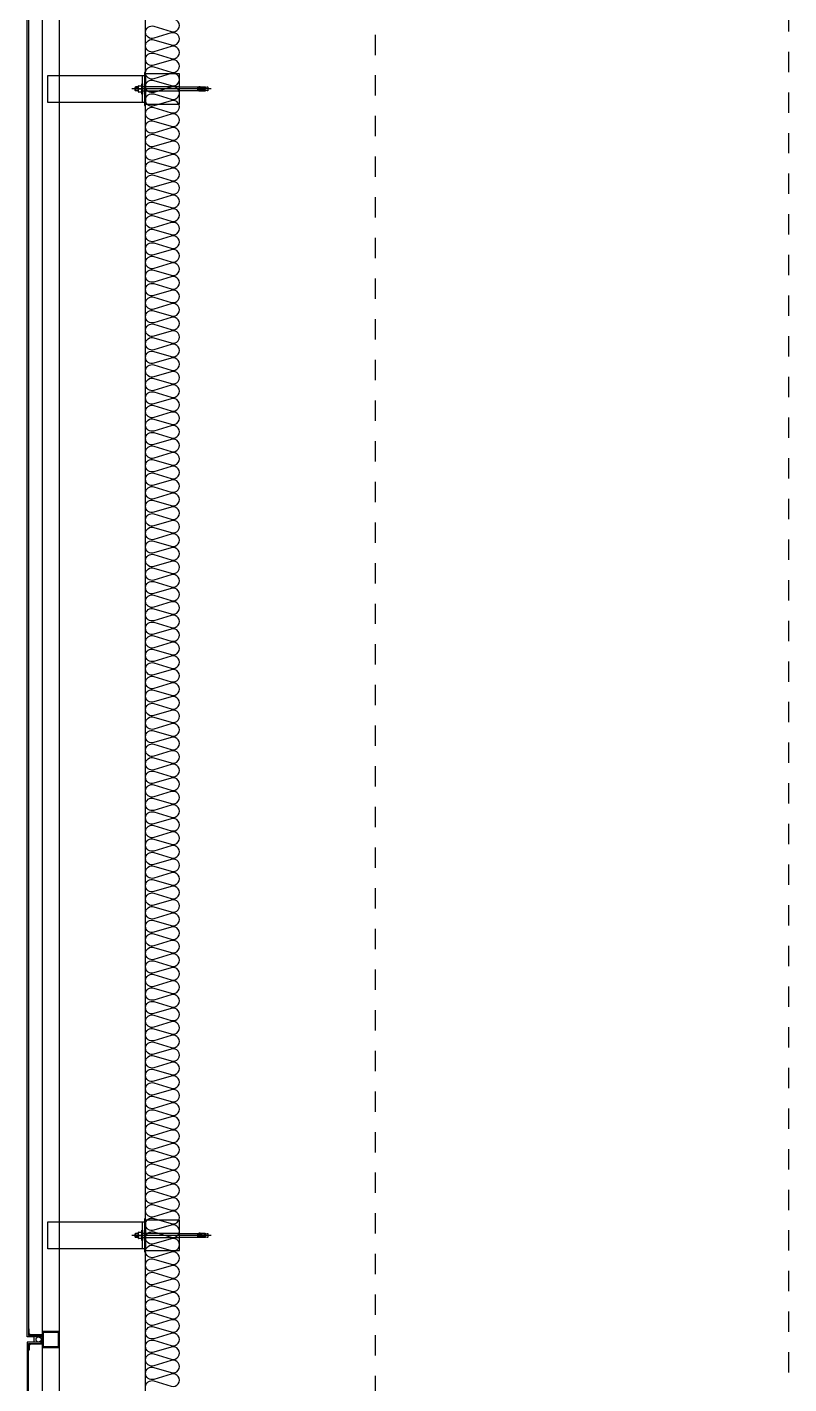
# Model space of a CAD drawing. Header units: millimetres. Extents: x -1320 to 172218, y -4077 to 50350.
# Drawn here: x 118350 to 120600, y 32119 to 36125 of the extents above; entities that cross this region are included whole.
import ezdxf

# ---------------------------------------------------------------- set-up
doc = ezdxf.new("R2010")
doc.units = ezdxf.units.MM
doc.header["$LTSCALE"] = 60
doc.linetypes.add('HIDDEN', pattern=[2, 1, -1])
for name, color, linetype in [('A-CORE-ELEV', 5, 'Continuous'), ('A-ETC-8', 8, 'Continuous'), ('A-FIN', 6, 'Continuous'), ('INSUL', 8, 'Continuous'), ('ISL', 251, 'Continuous')]:
    doc.layers.add(name, color=color, linetype=linetype)

# ---------------------------------------------------------------- blocks, each defined once
blk = doc.blocks.new('A$C632c858f')
at = {"layer": 'A-ETC-8'}
blk.add_arc((-2.8, 0), 24, 341.8248, 18.1752, dxfattribs=at)
blk.add_ellipse((34, 0), major_axis=(7.59, 0), ratio=0.987937, dxfattribs=at)
blk = doc.blocks.new('A$Cae507117')
at = {"layer": 'A-ETC-8'}
for points in [[(-50, 0), (-50, -50), (0, -50), (0, 0)], [(-46.8, -3.2), (-46.8, -46.8), (-3.2, -46.8), (-3.2, -3.2)]]:
    blk.add_lwpolyline(points, close=True, dxfattribs=at)
blk = doc.blocks.new('너트 M12')
for p, q in [((-9, 0), (9, 0)), ((-9.5, -9), (-9.5, -0.5)), ((9, -9.5), (-9, -9.5)), ((0, -8.3), (0, -1.2)), ((9.5, -0.5), (9.5, -9))]:
    blk.add_line(p, q)
for centre, start, end in [((-9, -0.5), 90, 180), ((-9, -9), 180, 270), ((9, -0.5), 0, 90), ((9, -9), 270, 0)]:
    blk.add_arc(centre, 0.5, start, end)
at = {"extrusion": (0, 0, -1)}
for centre, major_axis, ratio, start_param, end_param in [((-4.8, -0.9), (-4.75, 0.31), 0.185359, -0.024388, 3.141593), ((4.8, -0.9), (4.75, 0.31), 0.185108, 3.141593, 6.30754), ((-4.8, -8.6), (4.75, 0.31), 0.187111, 0, 3.166211), ((4.8, -8.6), (-4.75, 0.31), 0.185991, 3.117121, 6.283185)]:
    blk.add_ellipse(centre, major_axis=major_axis, ratio=ratio, start_param=start_param, end_param=end_param, dxfattribs=at)
blk = doc.blocks.new('A$C5ebcaad0')
at = {"layer": 'A-ETC-8'}
for p, q in [((-449, -225), (-214, -225)), ((-439, -220.5), (-439, -229.5)), ((-437, -219), (-437.5, -219)), ((-437.5, -231), (-437, -231)), ((-426, -220.5), (-437, -219)), ((-437, -231), (-426, -229.5)), ((-431.6, -219.7), (-431.6, -221.5)), ((-431.6, -228.5), (-431.6, -230.2)), ((-431.1, -222.3), (-429.3, -223.5)), ((-431.1, -227.7), (-429.3, -226.5)), ((-415.6, -218.7), (-430.6, -218.7)), ((-430.6, -231.2), (-415.6, -231.2)), ((-421.1, -224), (-427.7, -224)), ((-421.1, -226), (-427.7, -226)), ((-426, -220.5), (-412, -220.5)), ((-426, -229.5), (-412, -229.5)), ((-420.6, -223.5), (-420.6, -223)), ((-420.6, -227), (-420.6, -226.5)), ((-416.6, -227), (-416.6, -223)), ((-415.6, -218.7), (-412.6, -218.7)), ((-415.6, -231.2), (-412.6, -231.2)), ((-412.6, -218.7), (-412.6, -231.2)), ((-412, -231), (-412, -219)), ((-409, -219), (-412, -219)), ((-412, -231), (-409, -231)), ((-409, -231), (-409, -219)), ((-355, -219), (-409, -219)), ((-409, -231), (-355, -231)), ((-355, -219), (-245.5, -219)), ((-245.5, -231), (-355, -231)), ((-234.2, -229.5), (-224, -229.5)), ((-234, -219), (-225.5, -219)), ((-234, -220.5), (-224, -220.5)), ((-234, -231), (-225.5, -231)), ((-225.5, -231), (-225.5, -219)), ((-224, -220.5), (-225.5, -219)), ((-224, -229.5), (-225.5, -231)), ((-224, -229.5), (-224, -220.5))]:
    blk.add_line(p, q, dxfattribs=at)
for points in [[(-255, -180.5), (-255, -269.5), (-355, -269.5), (-355, -180.5)], [(33.5, -185), (-251.5, -185), (-251.5, -265), (33.5, -265)], [(-251.5, -265), (-245.5, -265), (-245.5, -185), (-251.5, -185)], [(-245.5, -210), (-245.5, -240), (-243.5, -240), (-243.5, -210)]]:
    blk.add_lwpolyline(points, close=True, dxfattribs=at)
blk.add_lwpolyline([(-251.5, -177.5), (-251.5, -272.5, -0.414214), (-252.5, -273.5), (-255, -273.5), (-255, -176.5), (-252.5, -176.5, -0.414214)], format="xyb", close=True, dxfattribs=at)
for centre, radius, start, end in [((-437.5, -220.5), 1.5, 90, 180), ((-437.5, -229.5), 1.5, 180, 270), ((-430.6, -219.7), 1, 90, 180), ((-430.6, -221.5), 1, 180, 236.3099), ((-430.6, -228.5), 1, 123.6901, 180), ((-430.6, -230.2), 1, 180, 270), ((-427.7, -221), 3, 236.3099, 270), ((-427.7, -229), 3, 90, 123.6901), ((-421.1, -223.5), 0.5, 270, 0), ((-421.1, -226.5), 0.5, 0, 90), ((-418.6, -223), 2, 90, 180), ((-418.6, -227), 2, 180, 270), ((-418.6, -223), 2, 0, 90), ((-418.6, -227), 2, 270, 0)]:
    blk.add_arc(centre, radius, start, end, dxfattribs=at)
at = {"layer": 'A-ETC-8', "xscale": -1, "rotation": 90}
blk.add_blockref('너트 M12', (-243.5, -225), dxfattribs=at)

msp = doc.modelspace()

# ---------------------------------------------------------------- linework, layer by layer
at = {"layer": 'A-CORE-ELEV', "color": 4, "linetype": 'HIDDEN'}
for p, q in [((119379.2, 13602.7, 0), (119379.2, 44583.7)), ((120599.8, 17392.4, 0), (120599.8, 43914.6, 0))]:
    msp.add_line(p, q, dxfattribs=at)
at = {"layer": 'A-ETC-8'}
for p, q in [((118395, 680), (118395, 47070, 0)), ((118445, 47070, 0), (118445, 680))]:
    msp.add_line(p, q, dxfattribs=at)
at = {"layer": 'A-ETC-8', "elevation": 0}
for points in [[(118358, 32261.5), (118393, 32261.5), (118393, 32250.5), (118395, 32250.5), (118395, 32263.5), (118359.7, 32263.5, 0.226541), (118356, 32267.2), (118356, 32281.9), (118354, 32281.9), (118354, 32265.5, -0.414214)], [(118358, 32238.5), (118393, 32238.5), (118393, 32249.5), (118395, 32249.5), (118395, 32236.5), (118359.7, 32236.5, -0.226541), (118356, 32232.8), (118356, 32218.1), (118354, 32218.1), (118354, 32234.5, 0.414214)]]:
    msp.add_lwpolyline(points, format="xyb", close=True, dxfattribs=at)
at = {"layer": 'A-FIN', "elevation": 0}
for points in [[(118391, 32261.5), (118391, 32257.5), (118350, 32257.5), (118350, 36242.5), (118391, 36242.5), (118391, 36238.5), (118354, 36238.5), (118354, 32261.5), (118391, 32261.5)], [(118391, 32238.5), (118391, 32242.5), (118350, 32242.5), (118350, 28757.5), (118391, 28757.5), (118391, 28761.5), (118354, 28761.5), (118354, 32238.5), (118391, 32238.5)]]:
    msp.add_lwpolyline(points, close=True, dxfattribs=at)
at = {"layer": 'INSUL'}
msp.add_line((118700, -1850, 0), (118700, 47000, 0), dxfattribs=at)
at = {"layer": 'ISL', "elevation": 0}
msp.add_lwpolyline([(118700, 32110, -0.509267), (118724.2, 32127.7), (118775.8, 32112.4, 1.372593), (118775.8, 32147.7), (118724.2, 32132.4, -0.509267), (118700, 32150, -0.509267), (118724.2, 32167.7), (118775.8, 32152.4, 1.372593), (118775.8, 32187.7), (118724.2, 32172.4, -0.509267), (118700, 32190, -0.509267), (118724.2, 32207.7), (118775.8, 32192.4, 1.372593), (118775.8, 32227.7), (118724.2, 32212.4, -0.509267), (118700, 32230, -0.509267), (118724.2, 32247.7), (118775.8, 32232.4, 1.372593), (118775.8, 32267.7), (118724.2, 32252.4, -0.509267), (118700, 32270, -0.509267), (118724.2, 32287.7), (118775.8, 32272.4, 1.372593), (118775.8, 32307.7), (118724.2, 32292.4, -0.509267), (118700, 32310, -0.509267), (118724.2, 32327.7), (118775.8, 32312.4, 1.372593), (118775.8, 32347.7), (118724.2, 32332.4, -0.509267), (118700, 32350, -0.509267), (118724.2, 32367.7), (118775.8, 32352.4, 1.372593), (118775.8, 32387.7), (118724.2, 32372.4, -0.509267), (118700, 32390, -0.509267), (118724.2, 32407.7), (118775.8, 32392.4, 1.372593), (118775.8, 32427.7), (118724.2, 32412.4, -0.509267), (118700, 32430, -0.509267), (118724.2, 32447.7), (118775.8, 32432.4, 1.372593), (118775.8, 32467.7), (118724.2, 32452.4, -0.509267), (118700, 32470, -0.509267), (118724.2, 32487.7), (118775.8, 32472.4, 1.372593), (118775.8, 32507.7), (118724.2, 32492.4, -0.509267), (118700, 32510, -0.509267), (118724.2, 32527.7), (118775.8, 32512.4, 1.372593), (118775.8, 32547.7), (118724.2, 32532.4, -0.509267), (118700, 32550, -0.509267), (118724.2, 32567.7), (118775.8, 32552.4, 1.372593), (118775.8, 32587.7), (118724.2, 32572.4, -0.509267), (118700, 32590, -0.509267), (118724.2, 32607.7), (118775.8, 32592.4, 1.372593), (118775.8, 32627.7), (118724.2, 32612.4, -0.509267), (118700, 32630, -0.509267), (118724.2, 32647.7), (118775.8, 32632.4, 1.372593), (118775.8, 32667.7), (118724.2, 32652.4, -0.509267), (118700, 32670, -0.509267), (118724.2, 32687.7), (118775.8, 32672.4, 1.372593), (118775.8, 32707.7), (118724.2, 32692.4, -0.509267), (118700, 32710, -0.509267), (118724.2, 32727.7), (118775.8, 32712.4, 1.372593), (118775.8, 32747.7), (118724.2, 32732.4, -0.509267), (118700, 32750, -0.509267), (118724.2, 32767.7), (118775.8, 32752.4, 1.372593), (118775.8, 32787.7), (118724.2, 32772.4, -0.509267), (118700, 32790, -0.509267), (118724.2, 32807.7), (118775.8, 32792.4, 1.372593), (118775.8, 32827.7), (118724.2, 32812.4, -0.509267), (118700, 32830, -0.509267), (118724.2, 32847.7), (118775.8, 32832.4, 1.372593), (118775.8, 32867.7), (118724.2, 32852.4, -0.509267), (118700, 32870, -0.509267), (118724.2, 32887.7), (118775.8, 32872.4, 1.372593), (118775.8, 32907.7), (118724.2, 32892.4, -0.509267), (118700, 32910, -0.509267), (118724.2, 32927.7), (118775.8, 32912.4, 1.372593), (118775.8, 32947.7), (118724.2, 32932.4, -0.509267), (118700, 32950, -0.509267), (118724.2, 32967.7), (118775.8, 32952.4, 1.372593), (118775.8, 32987.7), (118724.2, 32972.4, -0.509267), (118700, 32990, -0.509267), (118724.2, 33007.7), (118775.8, 32992.4, 1.372593), (118775.8, 33027.7), (118724.2, 33012.4, -0.509267), (118700, 33030, -0.509267), (118724.2, 33047.7), (118775.8, 33032.4, 1.372593), (118775.8, 33067.7), (118724.2, 33052.4, -0.509267), (118700, 33070, -0.509267), (118724.2, 33087.7), (118775.8, 33072.4, 1.372593), (118775.8, 33107.7), (118724.2, 33092.4, -0.509267), (118700, 33110, -0.509267), (118724.2, 33127.7), (118775.8, 33112.4, 1.372593), (118775.8, 33147.7), (118724.2, 33132.4, -0.509267), (118700, 33150, -0.509267), (118724.2, 33167.7), (118775.8, 33152.4, 1.372593), (118775.8, 33187.7), (118724.2, 33172.4, -0.509267), (118700, 33190, -0.509267), (118724.2, 33207.7), (118775.8, 33192.4, 1.372593), (118775.8, 33227.7), (118724.2, 33212.4, -0.509267), (118700, 33230, -0.509267), (118724.2, 33247.7), (118775.8, 33232.4, 1.372593), (118775.8, 33267.7), (118724.2, 33252.4, -0.509267), (118700, 33270, -0.509267), (118724.2, 33287.7), (118775.8, 33272.4, 1.372593), (118775.8, 33307.7), (118724.2, 33292.4, -0.509267), (118700, 33310, -0.509267), (118724.2, 33327.7), (118775.8, 33312.4, 1.372593), (118775.8, 33347.7), (118724.2, 33332.4, -0.509267), (118700, 33350, -0.509267), (118724.2, 33367.7), (118775.8, 33352.4, 1.372593), (118775.8, 33387.7), (118724.2, 33372.4, -0.509267), (118700, 33390, -0.509267), (118724.2, 33407.7), (118775.8, 33392.4, 1.372593), (118775.8, 33427.7), (118724.2, 33412.4, -0.509267), (118700, 33430, -0.509267), (118724.2, 33447.7), (118775.8, 33432.4, 1.372593), (118775.8, 33467.7), (118724.2, 33452.4, -0.509267), (118700, 33470, -0.509267), (118724.2, 33487.7), (118775.8, 33472.4, 1.372593), (118775.8, 33507.7), (118724.2, 33492.4, -0.509267), (118700, 33510, -0.509267), (118724.2, 33527.7), (118775.8, 33512.4, 1.372593), (118775.8, 33547.7), (118724.2, 33532.4, -0.509267), (118700, 33550, -0.509267), (118724.2, 33567.7), (118775.8, 33552.4, 1.372593), (118775.8, 33587.7), (118724.2, 33572.4, -0.509267), (118700, 33590, -0.509267), (118724.2, 33607.7), (118775.8, 33592.4, 1.372593), (118775.8, 33627.7), (118724.2, 33612.4, -0.509267), (118700, 33630, -0.509267), (118724.2, 33647.7), (118775.8, 33632.4, 1.372593), (118775.8, 33667.7), (118724.2, 33652.4, -0.509267), (118700, 33670, -0.509267), (118724.2, 33687.7), (118775.8, 33672.4, 1.372593), (118775.8, 33707.7), (118724.2, 33692.4, -0.509267), (118700, 33710, -0.509267), (118724.2, 33727.7), (118775.8, 33712.4, 1.372593), (118775.8, 33747.7), (118724.2, 33732.4, -0.509267), (118700, 33750, -0.509267), (118724.2, 33767.7), (118775.8, 33752.4, 1.372593), (118775.8, 33787.7), (118724.2, 33772.4, -0.509267), (118700, 33790, -0.509267), (118724.2, 33807.7), (118775.8, 33792.4, 1.372593), (118775.8, 33827.7), (118724.2, 33812.4, -0.509267), (118700, 33830, -0.509267), (118724.2, 33847.7), (118775.8, 33832.4, 1.372593), (118775.8, 33867.7), (118724.2, 33852.4, -0.509267), (118700, 33870, -0.509267), (118724.2, 33887.7), (118775.8, 33872.4, 1.372593), (118775.8, 33907.7), (118724.2, 33892.4, -0.509267), (118700, 33910, -0.509267), (118724.2, 33927.7), (118775.8, 33912.4, 1.372593), (118775.8, 33947.7), (118724.2, 33932.4, -0.509267), (118700, 33950, -0.509267), (118724.2, 33967.7), (118775.8, 33952.4, 1.372593), (118775.8, 33987.7), (118724.2, 33972.4, -0.509267), (118700, 33990, -0.509267), (118724.2, 34007.7), (118775.8, 33992.4, 1.372593), (118775.8, 34027.7), (118724.2, 34012.4, -0.509267), (118700, 34030, -0.509267), (118724.2, 34047.7), (118775.8, 34032.4, 1.372593), (118775.8, 34067.7), (118724.2, 34052.4, -0.509267), (118700, 34070, -0.509267), (118724.2, 34087.7), (118775.8, 34072.4, 1.372593), (118775.8, 34107.7), (118724.2, 34092.4, -0.509267), (118700, 34110, -0.509267), (118724.2, 34127.7), (118775.8, 34112.4, 1.372593), (118775.8, 34147.7), (118724.2, 34132.4, -0.509267), (118700, 34150, -0.509267), (118724.2, 34167.7), (118775.8, 34152.4, 1.372593), (118775.8, 34187.7), (118724.2, 34172.4, -0.509267), (118700, 34190, -0.509267), (118724.2, 34207.7), (118775.8, 34192.4, 1.372593), (118775.8, 34227.7), (118724.2, 34212.4, -0.509267), (118700, 34230, -0.509267), (118724.2, 34247.7), (118775.8, 34232.4, 1.372593), (118775.8, 34267.7), (118724.2, 34252.4, -0.509267), (118700, 34270, -0.509267), (118724.2, 34287.7), (118775.8, 34272.4, 1.372593), (118775.8, 34307.7), (118724.2, 34292.4, -0.509267), (118700, 34310, -0.509267), (118724.2, 34327.7), (118775.8, 34312.4, 1.372593), (118775.8, 34347.7), (118724.2, 34332.4, -0.509267), (118700, 34350, -0.509267), (118724.2, 34367.7), (118775.8, 34352.4, 1.372593), (118775.8, 34387.7), (118724.2, 34372.4, -0.509267), (118700, 34390, -0.509267), (118724.2, 34407.7), (118775.8, 34392.4, 1.372593), (118775.8, 34427.7), (118724.2, 34412.4, -0.509267), (118700, 34430, -0.509267), (118724.2, 34447.7), (118775.8, 34432.4, 1.372593), (118775.8, 34467.7), (118724.2, 34452.4, -0.509267), (118700, 34470, -0.509267), (118724.2, 34487.7), (118775.8, 34472.4, 1.372593), (118775.8, 34507.7), (118724.2, 34492.4, -0.509267), (118700, 34510, -0.509267), (118724.2, 34527.7), (118775.8, 34512.4, 1.372593), (118775.8, 34547.7), (118724.2, 34532.4, -0.509267), (118700, 34550, -0.509267), (118724.2, 34567.7), (118775.8, 34552.4, 1.372593), (118775.8, 34587.7), (118724.2, 34572.4, -0.509267), (118700, 34590, -0.509267), (118724.2, 34607.7), (118775.8, 34592.4, 1.372593), (118775.8, 34627.7), (118724.2, 34612.4, -0.509267), (118700, 34630, -0.509267), (118724.2, 34647.7), (118775.8, 34632.4, 1.372593), (118775.8, 34667.7), (118724.2, 34652.4, -0.509267), (118700, 34670, -0.509267), (118724.2, 34687.7), (118775.8, 34672.4, 1.372593), (118775.8, 34707.7), (118724.2, 34692.4, -0.509267), (118700, 34710, -0.509267), (118724.2, 34727.7), (118775.8, 34712.4, 1.372593), (118775.8, 34747.7), (118724.2, 34732.4, -0.509267), (118700, 34750, -0.509267), (118724.2, 34767.7), (118775.8, 34752.4, 1.372593), (118775.8, 34787.7), (118724.2, 34772.4, -0.509267), (118700, 34790, -0.509267), (118724.2, 34807.7), (118775.8, 34792.4, 1.372593), (118775.8, 34827.7), (118724.2, 34812.4, -0.509267), (118700, 34830, -0.509267), (118724.2, 34847.7), (118775.8, 34832.4, 1.372593), (118775.8, 34867.7), (118724.2, 34852.4, -0.509267), (118700, 34870, -0.509267), (118724.2, 34887.7), (118775.8, 34872.4, 1.372593), (118775.8, 34907.7), (118724.2, 34892.4, -0.509267), (118700, 34910, -0.509267), (118724.2, 34927.7), (118775.8, 34912.4, 1.372593), (118775.8, 34947.7), (118724.2, 34932.4, -0.509267), (118700, 34950, -0.509267), (118724.2, 34967.7), (118775.8, 34952.4, 1.372593), (118775.8, 34987.7), (118724.2, 34972.4, -0.509267), (118700, 34990, -0.509267), (118724.2, 35007.7), (118775.8, 34992.4, 1.372593), (118775.8, 35027.7), (118724.2, 35012.4, -0.509267), (118700, 35030, -0.509267), (118724.2, 35047.7), (118775.8, 35032.4, 1.372593), (118775.8, 35067.7), (118724.2, 35052.4, -0.509267), (118700, 35070, -0.509267), (118724.2, 35087.7), (118775.8, 35072.4, 1.372593), (118775.8, 35107.7), (118724.2, 35092.4, -0.509267), (118700, 35110, -0.509267), (118724.2, 35127.7), (118775.8, 35112.4, 1.372593), (118775.8, 35147.7), (118724.2, 35132.4, -0.509267), (118700, 35150, -0.509267), (118724.2, 35167.7), (118775.8, 35152.4, 1.372593), (118775.8, 35187.7), (118724.2, 35172.4, -0.509267), (118700, 35190, -0.509267), (118724.2, 35207.7), (118775.8, 35192.4, 1.372593), (118775.8, 35227.7), (118724.2, 35212.4, -0.509267), (118700, 35230, -0.509267), (118724.2, 35247.7), (118775.8, 35232.4, 1.372593), (118775.8, 35267.7), (118724.2, 35252.4, -0.509267), (118700, 35270, -0.509267), (118724.2, 35287.7), (118775.8, 35272.4, 1.372593), (118775.8, 35307.7), (118724.2, 35292.4, -0.509267), (118700, 35310, -0.509267), (118724.2, 35327.7), (118775.8, 35312.4, 1.372593), (118775.8, 35347.7), (118724.2, 35332.4, -0.509267), (118700, 35350, -0.509267), (118724.2, 35367.7), (118775.8, 35352.4, 1.372593), (118775.8, 35387.7), (118724.2, 35372.4, -0.509267), (118700, 35390, -0.509267), (118724.2, 35407.7), (118775.8, 35392.4, 1.372593), (118775.8, 35427.7), (118724.2, 35412.4, -0.509267), (118700, 35430, -0.509267), (118724.2, 35447.7), (118775.8, 35432.4, 1.372593), (118775.8, 35467.7), (118724.2, 35452.4, -0.509267), (118700, 35470, -0.509267), (118724.2, 35487.7), (118775.8, 35472.4, 1.372593), (118775.8, 35507.7), (118724.2, 35492.4, -0.509267), (118700, 35510, -0.509267), (118724.2, 35527.7), (118775.8, 35512.4, 1.372593), (118775.8, 35547.7), (118724.2, 35532.4, -0.509267), (118700, 35550, -0.509267), (118724.2, 35567.7), (118775.8, 35552.4, 1.372593), (118775.8, 35587.7), (118724.2, 35572.4, -0.509267), (118700, 35590, -0.509267), (118724.2, 35607.7), (118775.8, 35592.4, 1.372593), (118775.8, 35627.7), (118724.2, 35612.4, -0.509267), (118700, 35630, -0.509267), (118724.2, 35647.7), (118775.8, 35632.4, 1.372593), (118775.8, 35667.7), (118724.2, 35652.4, -0.509267), (118700, 35670, -0.509267), (118724.2, 35687.7), (118775.8, 35672.4, 1.372593), (118775.8, 35707.7), (118724.2, 35692.4, -0.509267), (118700, 35710, -0.509267), (118724.2, 35727.7), (118775.8, 35712.4, 1.372593), (118775.8, 35747.7), (118724.2, 35732.4, -0.509267), (118700, 35750, -0.509267), (118724.2, 35767.7), (118775.8, 35752.4, 1.372593), (118775.8, 35787.7), (118724.2, 35772.4, -0.509267), (118700, 35790, -0.509267), (118724.2, 35807.7), (118775.8, 35792.4, 1.372593), (118775.8, 35827.7), (118724.2, 35812.4, -0.509267), (118700, 35830, -0.509267), (118724.2, 35847.7), (118775.8, 35832.4, 1.372593), (118775.8, 35867.7), (118724.2, 35852.4, -0.509267), (118700, 35870, -0.509267), (118724.2, 35887.7), (118775.8, 35872.4, 1.372593), (118775.8, 35907.7), (118724.2, 35892.4, -0.509267), (118700, 35910, -0.509267), (118724.2, 35927.7), (118775.8, 35912.4, 1.372593), (118775.8, 35947.7), (118724.2, 35932.4, -0.509267), (118700, 35950, -0.509267), (118724.2, 35967.7), (118775.8, 35952.4, 1.372593), (118775.8, 35987.7), (118724.2, 35972.4, -0.509267), (118700, 35990, -0.509267), (118724.2, 36007.7), (118775.8, 35992.4, 1.372593), (118775.8, 36027.7), (118724.2, 36012.4, -0.509267), (118700, 36030, -0.509267), (118724.2, 36047.7), (118775.8, 36032.4, 1.372593), (118775.8, 36067.7), (118724.2, 36052.4, -0.509267), (118700, 36070, -0.509267), (118724.2, 36087.7), (118775.8, 36072.4, 1.372593), (118775.8, 36107.7), (118724.2, 36092.4, -0.509267), (118700, 36110, -0.509267), (118724.2, 36127.7), (118775.8, 36112.4, 1.372593), (118775.8, 36147.7)], format="xyb", dxfattribs=at)

# ---------------------------------------------------------------- block references
at = {"layer": 'A-ETC-8', "xscale": -1}
for p in [(118445, 36167.5), (118445, 32782.5)]:
    msp.add_blockref('A$C5ebcaad0', p, dxfattribs=at)
at = {"layer": 'A-ETC-8'}
msp.add_blockref('A$C632c858f', (118350, 32250), dxfattribs=at)
at = {"layer": 'A-ETC-8', "xscale": -1, "rotation": 180}
msp.add_blockref('A$Cae507117', (118445, 32225), dxfattribs=at)

doc.saveas('drawing.dxf')
